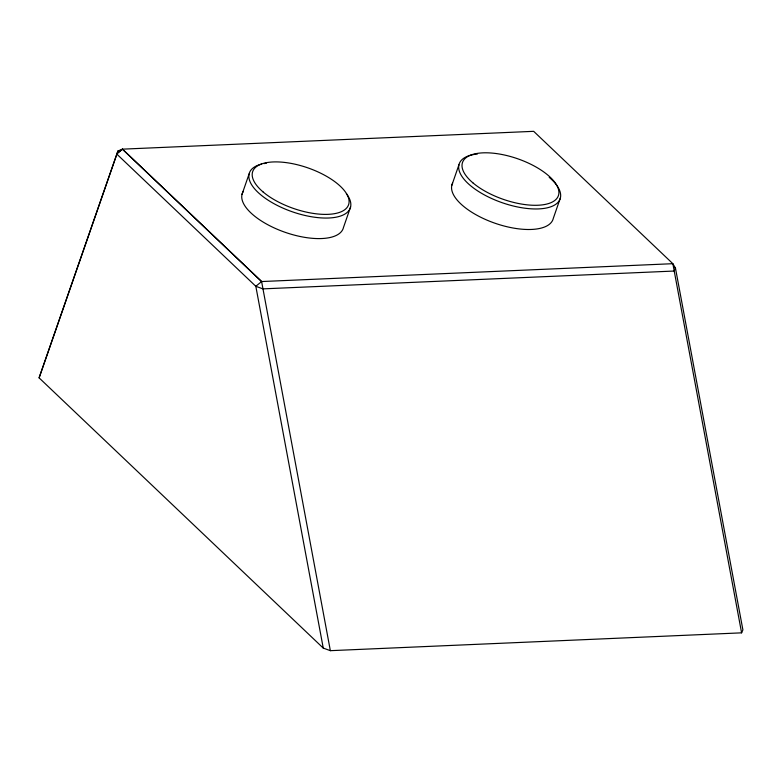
<?xml version="1.0" encoding="UTF-8"?>
<svg xmlns="http://www.w3.org/2000/svg" width="782" height="782" viewBox="0 0 782 782"><rect width="100%" height="100%" fill="white"/><g stroke="black" fill="none" stroke-linecap="round" stroke-linejoin="round"><path stroke-width="1.17" d="M39.1 377.862L117.935 150.994L122.432 149.157L533.676 131.327L672.852 263.69L675.462 268.099L742.9 629.901L741.6 632.843L330.356 650.673L323.259 648.092L39.1 377.862L117.935 150.994M241.99 194.464L249.106 173.917M350.59 206.937L343.474 227.484A53.411 22.658 19.1 0 1 283.592 231.765A53.411 22.658 19.1 0 1 243.427 191.199M451.81 185.363L458.926 164.826M560.411 197.846L553.294 218.383A53.411 22.658 19.1 0 1 494.742 223.144A53.411 22.658 19.1 0 1 452.622 183.144M673.703 266.427L675.462 268.099L674.162 271.041L262.918 288.871L255.822 286.29L116.645 153.937L122.432 149.157L261.608 281.52L330.356 650.673M116.645 153.937L122.432 149.157L261.618 281.549L672.852 263.69L741.6 632.843M261.618 281.549L255.822 286.29L323.259 648.092M549.208 177.338A53.411 22.658 19.1 0 1 541.897 208.677A53.411 22.658 19.1 0 1 470.129 185.324A53.411 22.658 19.1 0 1 477.44 153.986M346.377 193.643A53.411 22.658 19.1 0 1 327.111 218.051A53.411 22.658 19.1 0 1 261.022 195.021A53.411 22.658 19.1 0 1 261.608 164.103M263.905 163.604A53.411 22.658 19.1 0 1 266.349 163.233M472.895 182.841A50.732 21.525 19.1 0 0 555.748 199.645A50.732 21.525 19.1 0 0 502.728 154.65A50.732 21.525 19.1 0 0 472.895 182.841M263.075 191.942A50.732 21.525 19.1 0 0 345.927 208.745A50.732 21.525 19.1 0 0 292.908 163.751A50.732 21.525 19.1 0 0 263.075 191.942"/></g></svg>
